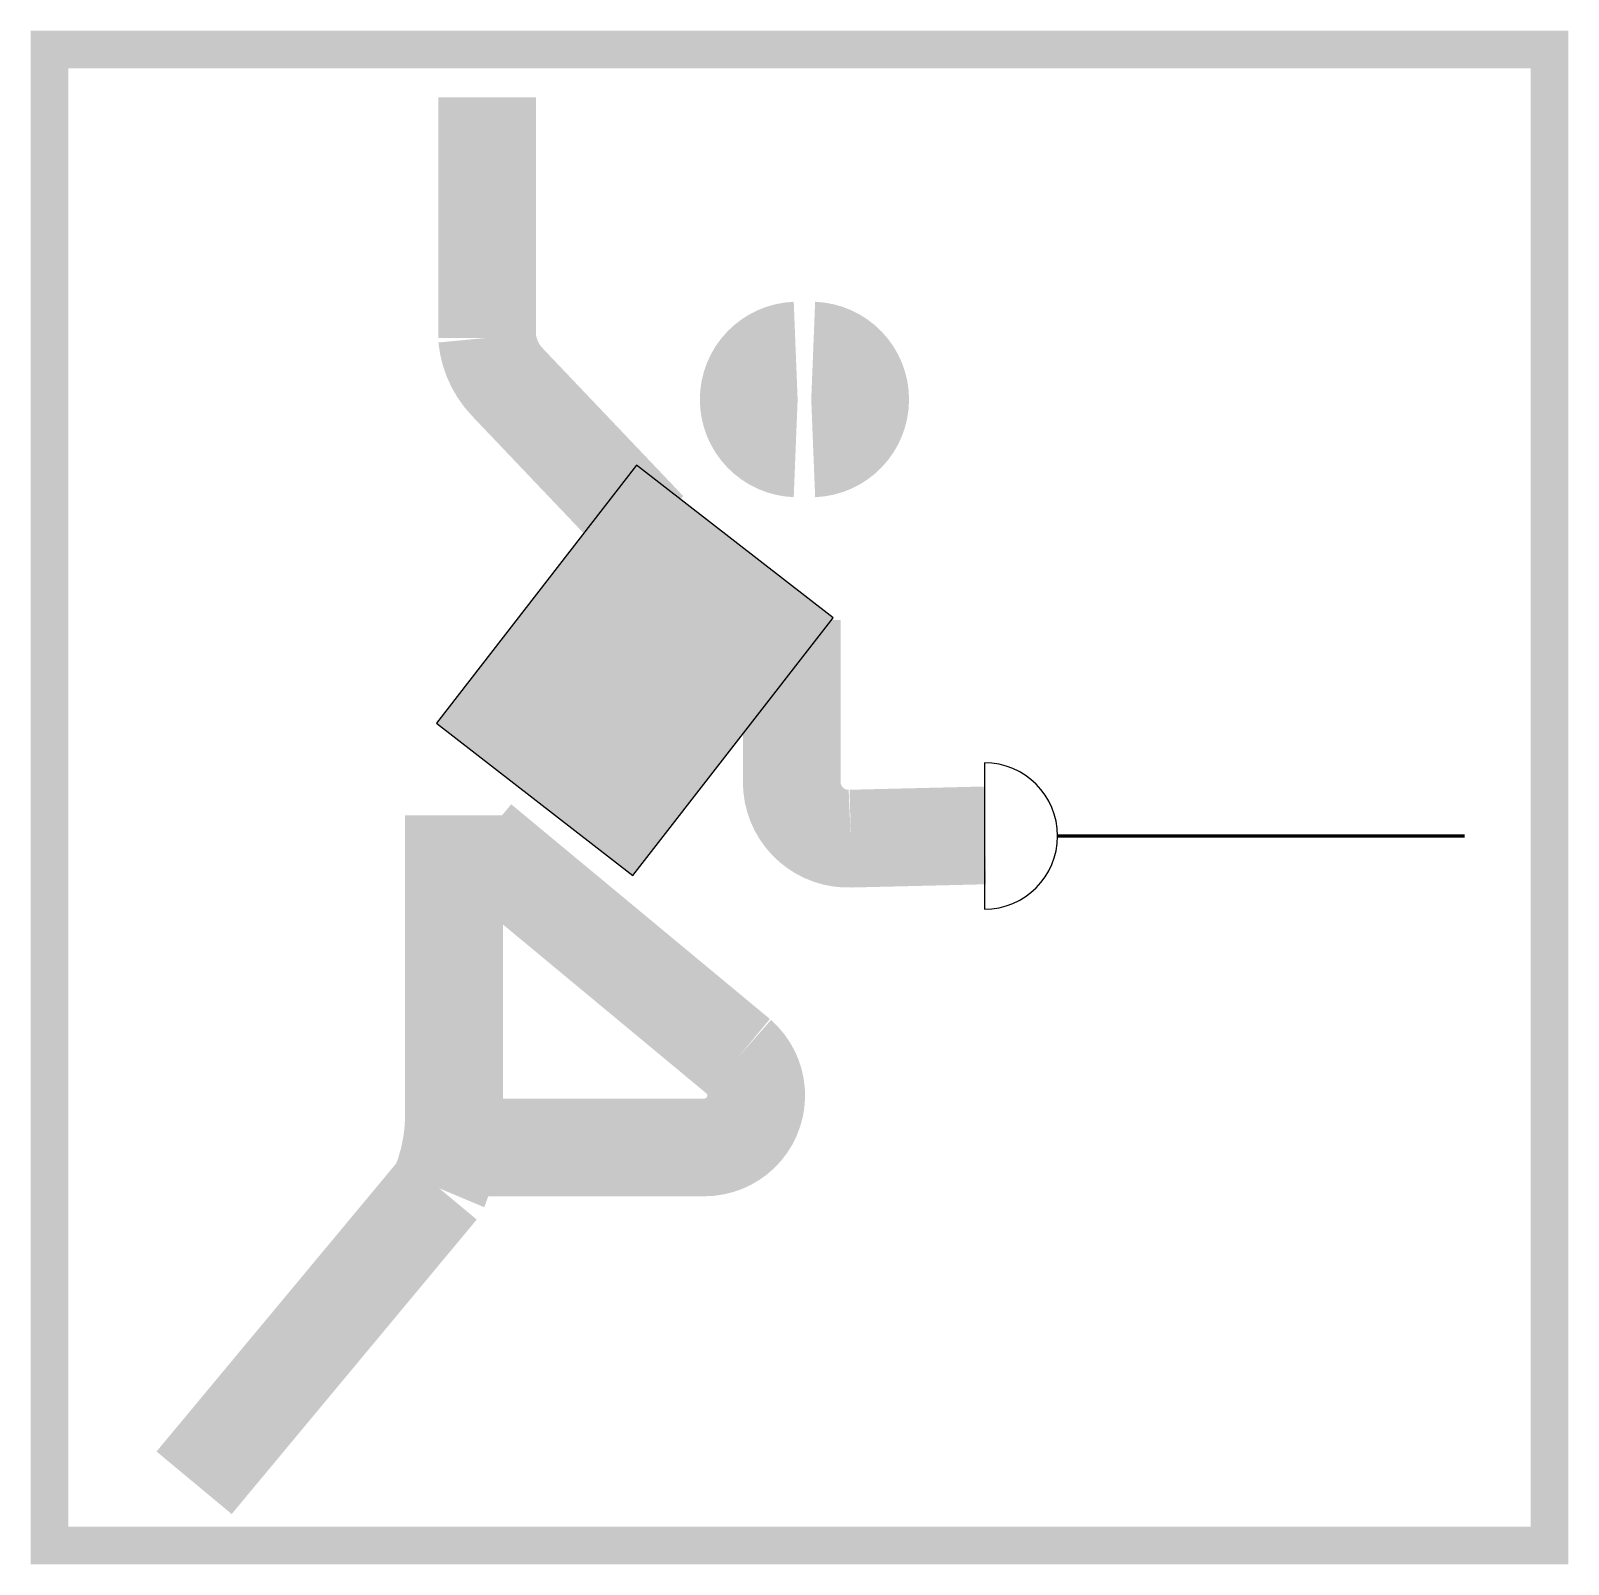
# Model space of a CAD drawing. Extents: x -0.446 to 0.474, y -0.442 to 0.475.
import ezdxf

# ---------------------------------------------------------------- set-up
doc = ezdxf.new("R2010")
doc.units = 0
doc.header["$LTSCALE"] = 50
doc.layers.add('SIMBOLI', color=2, linetype='CONTINUOUS')
doc.layers.add('SIMBOLI_IB', color=2, linetype='CONTINUOUS')

msp = doc.modelspace()

# ---------------------------------------------------------------- linework, layer by layer
at = {"layer": 'SIMBOLI', "const_width": 0.0225}
msp.add_lwpolyline([(0.46232, -0.43057), (0.46232, 0.46402), (-0.4346, 0.46402), (-0.4346, -0.43057)], close=True, dxfattribs=at)
at = {"layer": 'SIMBOLI_IB'}
for p, q in [((-0.08368, 0.21555), (-0.20318, 0.06117)), ((0.03398, 0.12424), (-0.08368, 0.21555)), ((-0.08572, -0.02999), (0.03398, 0.12424)), ((-0.20318, 0.06117), (-0.08572, -0.02999)), ((0.12439, 0.03748), (0.12439, -0.05013))]:
    msp.add_line(p, q, dxfattribs=at)
at = {"layer": 'SIMBOLI_IB', "const_width": 0.05848}
for points in [[(-0.0768, 0.17678), (-0.16093, 0.26522, -0.167987), (-0.17294, 0.2916), (-0.17294, 0.43552)], [(0.01158, 0.28397, 0.402609), (-0.01649, 0.25475, 1)], [(0.02205, 0.28397, -0.402609), (0.05013, 0.25475, -1)], [(-0.01649, 0.25475, 0.402609), (0.01158, 0.22553, 1)], [(0.05013, 0.25475, -0.402609), (0.02205, 0.22553, -1)], [(0.00926, 0.12285), (0.00926, 0.02587, 0.427237), (0.04453, -0.00788), (0.12478, -0.00594)], [(-0.19272, 0.00609), (-0.19272, -0.17274, -0.099805), (-0.20163, -0.21697), (-0.34817, -0.39309)], [(-0.17333, -0.19253), (-0.04308, -0.19253, 0.690854), (-0.02253, -0.13822), (-0.17721, -0.00982)]]:
    msp.add_lwpolyline(points, format="xyb", dxfattribs=at)
at = {"layer": 'SIMBOLI_IB', "const_width": 0.00195}
msp.add_lwpolyline([(0.1682, -0.00632), (0.41165, -0.00632)], dxfattribs=at)
at = {"layer": 'SIMBOLI_IB'}
msp.add_arc((0.12439, -0.00632), 0.04381, 270, 90, dxfattribs=at)
msp.add_solid([(-0.08368, 0.21555), (0.03398, 0.12424), (-0.20318, 0.06117), (-0.08572, -0.02999)], dxfattribs=at)

doc.saveas('drawing.dxf')
